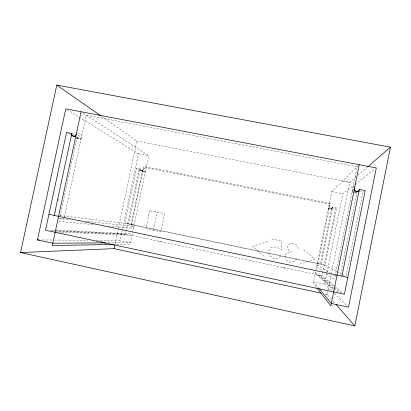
<?xml version="1.0" encoding="UTF-8"?>
<svg xmlns="http://www.w3.org/2000/svg" width="411" height="411" viewBox="0 0 411 411"><rect width="100%" height="100%" fill="white"/><g stroke="black" fill="none" stroke-linecap="round" stroke-linejoin="round"><path stroke-width="0.31" stroke-dasharray="2.06 1.54" d="M340.421 274.574L357.195 190.858M346.124 275.781L362.892 191.968L364.264 191.136M358.31 165.597L331.764 191.665L313.285 283.318L316.419 287.335M133.791 226.461L131.171 226.189L143.804 166.398L330.161 203.353L317.662 265.352L316.994 264.92M334.22 285.799L322.044 275.74L335.576 208.521L336.583 207.909L325.044 265.244L124.918 223.281L136.586 168.13L140.172 168.844L142.622 170.113A1.531 1.495 -62.8 0 0 143.778 171.901A1.531 1.495 -62.8 0 0 145.561 170.699L143.162 169.44A1.557 1.521 -62.8 0 1 141.343 170.663A1.557 1.521 -62.8 0 1 140.172 168.844L128.504 224.031L131.166 224.339L142.622 170.113L139.103 169.414L136.586 168.13M331.06 290.33L324.639 284.114L326.909 272.827M327.038 272.2L342.795 193.828L354.472 184.811M331.374 299.218L327.182 294.451L331.086 275.026M331.209 274.399L349.71 182.299L356.013 176.858M153.344 230.247L157.146 212.158M114.998 244.273L118.311 228.634M118.445 228.007L136.868 141.045L101.81 116.534M96.385 240.343L120.079 240.512L138.445 153.75L67.378 109.85M55.1 230.684L125.417 234.111L125.941 231.64M126.074 231.023L139.103 169.414M83.12 113.097L148.715 155.764L130.04 244.211L115.388 244.458M55.449 212.518L55.85 210.648M57.997 200.676L58.398 198.806M60.042 216.094L77.201 136.231A2.255 2.173 -62.8 0 0 78.871 138.846A2.255 2.173 -62.8 0 0 81.481 137.069L76.22 134.305M64.25 217.337L63.844 219.212L59.246 218.734M64.322 216.993L86.197 115.101L357.108 166.779L335.083 276.541L336.095 277.189M296.855 258.55L294.065 261.745L289.704 262.1L286.267 260.101L284.715 255.411L287.844 252.323L291.753 252.015L288.27 250.232L287.114 246.795L289.37 243.836L293.475 243.523L297.061 245.434L298.453 249.153M280.646 256.027L278.473 258.391L274.045 258.807L269.375 255.58L268.65 251.213L270.993 247.643L276.182 246.872L281.612 249.857L281.525 241.041L272.01 239.074M357.955 175.189L367.172 167.241M330.161 203.353L329.273 204.046L146.193 167.709L143.804 166.398M354.981 184.421L375.284 168.736M328.959 205.592L329.843 204.93M352.926 187.616L354.929 186.111M353.455 189.214L352.463 189.933A2.415 2.363 3.8 0 0 352.823 191.706M352.982 191.567L351.996 192.25L356.733 193.175M331.112 208.773L332.037 208.166M299.542 264.17L314.852 259.279L302.66 248.778M267.725 241.529L252.683 246.287L264.602 256.818M107.929 242.855L130.359 242.706L120.079 240.512M42.595 239.947L52.197 240.019M54.761 240.034L88.062 240.281M58.085 232.035L130.415 235.169M52.808 230.925L54.725 231.013M55.362 231.044L126.886 234.424M50.625 230.463L54.458 230.653M56.286 230.037L132.203 233.977M58.783 221.462L94.504 224.719M107.898 225.937L133.411 228.264M58.773 218.503L69.582 219.628M85.483 221.293L86.752 221.421M87.389 221.488L133.816 226.338M131.494 224.658L134.109 224.956M59.729 215.58L127.641 223.599L324.243 264.818L337.154 271.697M136.868 141.045L349.71 182.299M343.37 181.179L349.689 182.407M359.476 191.3L362.892 191.968M76.729 138.43L81.008 139.267L75.737 136.565M138.445 153.75L148.715 155.764M331.764 191.665L342.795 193.828M336.583 207.909L332.73 207.144A1.634 1.608 6.6 0 1 330.809 208.403A1.634 1.608 6.6 0 1 329.524 206.507L328.646 207.144A1.603 1.582 6.8 0 0 329.905 209.004A1.603 1.582 6.8 0 0 331.795 207.766L332.73 207.144L321.186 264.437L320.457 264.026L331.795 207.766L335.576 208.521M139.848 170.365L142.838 170.961L145.247 172.194L142.309 171.608M332.412 208.721L329.206 208.084L328.332 208.69L331.482 209.317M284.967 280.888L285.702 281.042M125.417 234.111L322.044 275.74M324.639 284.114L313.598 281.761L318.448 287.69M325.481 293.968L327.207 294.338M325.301 294.045L327.182 294.451M68.781 133.549L70.98 134.669M76.729 137.849L78.331 138.666M140.968 170.534L143.408 171.772M71.833 133.452L74.519 134.844M337.714 271.995L341.644 274.086M342.204 274.384L345.009 275.879M77.756 132.614L81.953 134.87M143.48 167.919L145.879 169.204M317.307 263.364L317.98 263.764M317.02 264.797L329.745 272.919M333.455 275.288L336.635 277.322M316.619 266.79L322.912 271.203M326.581 273.777L335.494 280.03M334.703 286.2L343.468 293.439M320.477 275.416L334.174 287.063M334.662 287.479L341.022 292.889M318.582 275.016L333.336 288.034M333.814 288.455L337.621 291.815M315.422 272.714L333.249 288.697M316.686 274.605L333.347 289.899M334.271 293.439L347.578 306.318M333.049 301.129L334.729 303.035M356.645 191.958A2.415 2.363 3.8 0 1 354.364 192.713M149.748 210.632L145.941 228.696L160.763 231.804L164.559 213.689L149.748 210.632M161.328 241.93L159.514 241.555L161.328 241.93M284.777 268.08L282.891 267.679L284.777 268.08"/><path stroke-width="0.62" d="M359.224 164.698L330.901 305.912L316.809 287.839M341.957 276.135L359.322 189.445L365.173 190.586L344.444 294.245L45.508 230.217L66.582 132.429L71.833 133.452A2.312 2.23 -62.8 0 0 73.543 136.133A2.312 2.23 -62.8 0 0 76.22 134.305M354.847 325.933L390.45 147.164L56.805 85.067L20.55 252.554L354.847 325.933L335.982 304.469M20.55 252.554L114.068 248.65L114.864 244.899M106.002 242.87L52.808 243.225L37.473 239.906L65.75 108.848L376.301 167.95L348.492 307.207L331.384 303.503L319.26 288.676M54.195 215.415L71.833 133.452M81.07 111.761L52.315 245.506L113.477 244.488M367.655 166.825L390.45 147.164M37.473 239.906L39.394 239.921M101.815 241.843L102.175 241.915M71.35 135.707L75.737 136.565M353.974 190.879L358.844 191.829M48.94 214.306L347.819 277.374M114.068 248.65L320.914 293.105M56.805 85.067L100.762 115.799M359.322 189.445A2.481 2.43 3.6 0 1 356.409 191.351A2.481 2.43 3.6 0 1 354.452 188.495"/></g></svg>
